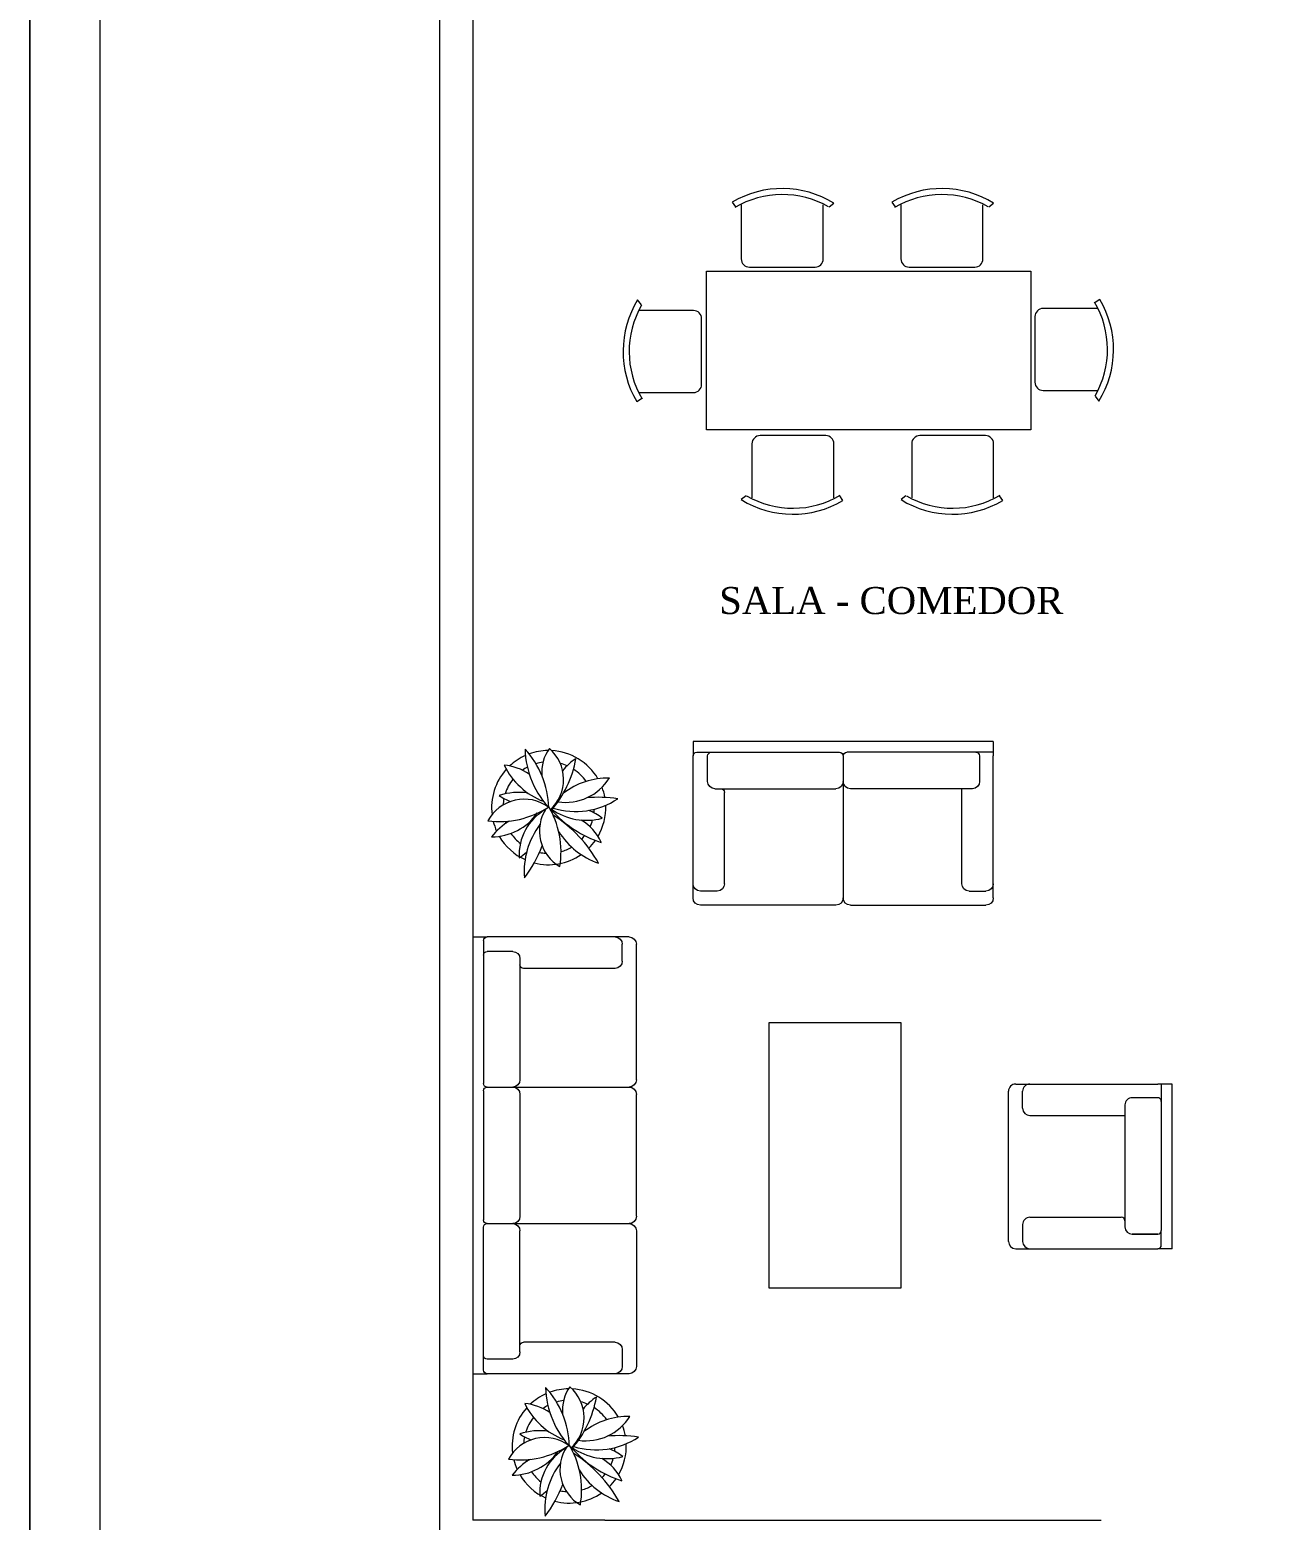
# Model space of a CAD drawing. Header units: millimetres. Extents: x -59 to 123, y 54 to 155.
# Drawn here: x 78.83 to 84.43, y 139.64 to 146.4 of the extents above; entities that cross this region are included whole.
import ezdxf

# ---------------------------------------------------------------- set-up
doc = ezdxf.new("R2010")
doc.units = ezdxf.units.MM
doc.linetypes.add('CONTINUA', pattern=[0])
doc.layers.get('Defpoints').update_dxf_attribs({"lineweight": 0})
doc.layers.add('A-TEX 010', color=7, linetype='Continuous')
for name, color, linetype, lineweight in [('desague', 4, 'Continuous', 60), ('DET-CORTE', 86, 'Continuous', 50), ('mobiliario', 7, 'Continuous', 0), ('murobajo', 7, 'Continuous', 30), ('MUROS', 7, 'Continuous', 80)]:
    doc.layers.add(name, color=color, linetype=linetype, lineweight=lineweight)
doc.styles.add('ROMANS', font='ROMANS.SHX', dxfattribs={"width": 1.35, "height": 0.29})

# ---------------------------------------------------------------- blocks, each defined once
blk = doc.blocks.new('A$C5137030B')
at = {"layer": 'mobiliario'}
for p, q in [((0.5104, 2.1622), (0.5248, 2.1406)), ((0.5513, 2.1492), (0.5513, 1.9048)), ((0.923, 1.9048), (0.923, 2.1492)), ((0.9496, 2.1406), (0.9713, 2.1578)), ((0.3826, 0.3752), (0.3826, 1.8455)), ((0.3826, 1.8455), (1.1011, 1.8455)), ((0.5885, 1.8676), (0.8859, 1.8676)), ((1.1011, 1.8455), (1.1011, 0.3752)), ((1.4148, 1.7289), (1.3932, 1.7145)), ((0.0832, 1.6661), (0.066, 1.6878)), ((0.3191, 1.6395), (0.0746, 1.6395)), ((1.1202, 1.6508), (1.1202, 1.3534)), ((1.4018, 1.688), (1.1573, 1.688)), ((0.3562, 1.3049), (0.3562, 1.6023)), ((1.1573, 1.3163), (1.4018, 1.3163)), ((1.3932, 1.2897), (1.4104, 1.268)), ((0.0616, 1.2268), (0.0832, 1.2412)), ((0.0746, 1.2678), (0.3191, 1.2678)), ((0.0832, 0.9419), (0.066, 0.9636)), ((1.4018, 0.9638), (1.1573, 0.9638)), ((1.4148, 1.0047), (1.3932, 0.9903)), ((0.3191, 0.9153), (0.0746, 0.9153)), ((1.1202, 0.9266), (1.1202, 0.6292)), ((0.3562, 0.5807), (0.3562, 0.8781)), ((0.0746, 0.5436), (0.3191, 0.5436)), ((1.1573, 0.5921), (1.4018, 0.5921)), ((1.3932, 0.5655), (1.4104, 0.5438)), ((0.0616, 0.5026), (0.0832, 0.5171)), ((1.1011, 0.3752), (0.3826, 0.3752)), ((0.8956, 0.3562), (0.5983, 0.3562)), ((0.5611, 0.3191), (0.5611, 0.0746)), ((0.9328, 0.0746), (0.9328, 0.3191)), ((0.5345, 0.0832), (0.5128, 0.066)), ((0.9738, 0.0616), (0.9593, 0.0832))]:
    blk.add_line(p, q, dxfattribs=at)
for centre, radius, start, end in [((0.7372, 1.7756), 0.4482, 58.50539, 120.40187), ((0.7372, 1.7756), 0.421, 60.08166, 120.6821), ((0.5885, 1.9048), 0.0372, 180, 270), ((0.8859, 1.9048), 0.0372, 270, 0), ((1.0282, 1.5021), 0.421, 330.08166, 30.6821), ((1.0282, 1.5021), 0.4482, 328.50539, 30.40187), ((0.4482, 1.4536), 0.4482, 148.50539, 210.40187), ((0.4482, 1.4536), 0.421, 150.08166, 210.6821), ((0.3191, 1.6023), 0.0372, 0, 90), ((1.1573, 1.6508), 0.0372, 90, 180), ((1.1573, 1.3534), 0.0372, 180, 270), ((0.3191, 1.3049), 0.0372, 270, 0), ((0.4482, 0.7294), 0.4482, 148.50539, 210.40187), ((1.1573, 0.9266), 0.0372, 90, 180), ((1.0282, 0.7779), 0.421, 330.08166, 30.6821), ((1.0282, 0.7779), 0.4482, 328.50539, 30.40187), ((0.4482, 0.7294), 0.421, 150.08166, 210.6821), ((0.3191, 0.8781), 0.0372, 0, 90), ((1.1573, 0.6292), 0.0372, 180, 270), ((0.3191, 0.5807), 0.0372, 270, 0), ((0.5983, 0.3191), 0.0372, 90, 180), ((0.8956, 0.3191), 0.0372, 0, 90), ((0.747, 0.4482), 0.421, 240.08166, 300.6821), ((0.747, 0.4482), 0.4482, 238.50539, 300.40187)]:
    blk.add_arc(centre, radius, start, end, dxfattribs=at)
blk = doc.blocks.new('A$C1F100167')
at = {"layer": 'mobiliario'}
for p, q in [((0, 0.7095), (0, 0.066)), ((0.198, 0.7425), (0.033, 0.7425)), ((0.1097, 0.6786), (0.033, 0.6786)), ((0.6476, 0.7425), (0.198, 0.7425)), ((0.6806, 0.1815), (0.6806, 0.7095)), ((0.6806, 0.1815), (0.6806, 0.7095)), ((0.7136, 0.7425), (1.3282, 0.7425)), ((1.2515, 0.6786), (1.3282, 0.6786)), ((1.3612, 0.7095), (1.3612, 0.066)), ((0.1427, 0.6456), (0.1427, 0.231)), ((1.2185, 0.6456), (1.2185, 0.2145)), ((0.099, 0.2145), (0.6476, 0.2145)), ((1.2664, 0.2145), (0.7136, 0.2145)), ((0.066, 0.1815), (0.066, 0.066)), ((0.6806, 0.066), (0.6806, 0.1815)), ((0.6806, 0.066), (0.6806, 0.1815)), ((1.2994, 0.066), (1.2994, 0.1815)), ((0, 0), (0, 0.066)), ((1.3612, 0), (0, 0)), ((0.0165, 0.0495), (0.0825, 0.0495)), ((0.0825, 0.0495), (0.6641, 0.0495)), ((1.2829, 0.0495), (0.6971, 0.0495)), ((1.3612, 0.0495), (1.2829, 0.0495)), ((1.3612, 0), (1.3612, 0.066))]:
    blk.add_line(p, q, dxfattribs=at)
for centre, radius, start, end in [((0.033, 0.7095), 0.033, 90, 180), ((0.033, 0.6456), 0.033, 90, 180), ((0.1097, 0.6456), 0.033, 0, 90), ((0.6476, 0.7095), 0.033, 0, 90), ((0.7136, 0.7095), 0.033, 90, 180), ((1.2515, 0.6456), 0.033, 90, 180), ((1.3282, 0.7095), 0.033, 0, 90), ((1.3282, 0.6456), 0.033, 0, 90), ((0.099, 0.1815), 0.033, 90, 180), ((0.1262, 0.231), 0.0165, 270, 0), ((0.6476, 0.1815), 0.033, 0, 90), ((0.7136, 0.1815), 0.033, 90, 180), ((1.2664, 0.1815), 0.033, 0, 90), ((0.0165, 0.066), 0.0165, 180, 270), ((0.0825, 0.066), 0.0165, 180, 270), ((0.6641, 0.066), 0.0165, 270, 0), ((0.6971, 0.066), 0.0165, 180, 270), ((1.2829, 0.066), 0.0165, 270, 0)]:
    blk.add_arc(centre, radius, start, end, dxfattribs=at)
blk = doc.blocks.new('juy')
at = {"layer": 'mobiliario'}
for p, q in [((290.0067, 88.1042), (290.0067, 88.0382)), ((290.0067, 88.1042), (291.9867, 88.1042)), ((291.9867, 88.1042), (291.9867, 88.0382)), ((290.0067, 87.3947), (290.0067, 88.0382)), ((290.0232, 88.0547), (290.0892, 88.0547)), ((290.0727, 87.9227), (290.0727, 88.0382)), ((290.0892, 88.0547), (290.6708, 88.0547)), ((290.6873, 88.0382), (290.6873, 87.9227)), ((290.7038, 88.0547), (291.2896, 88.0547)), ((291.3061, 88.0382), (291.3061, 87.9227)), ((291.3061, 88.0382), (291.3061, 87.9227)), ((291.9042, 88.0547), (291.3226, 88.0547)), ((291.9702, 88.0547), (291.9042, 88.0547)), ((291.9207, 87.9227), (291.9207, 88.0382)), ((291.9867, 87.3947), (291.9867, 88.0382)), ((290.6873, 87.9227), (290.6873, 87.3947)), ((290.6873, 87.9227), (290.6873, 87.3947)), ((291.3061, 87.9227), (291.3061, 87.3947)), ((291.3061, 87.9227), (291.3061, 87.3947)), ((290.1057, 87.8897), (290.6543, 87.8897)), ((290.1494, 87.4586), (290.1494, 87.8732)), ((290.7203, 87.8897), (291.2731, 87.8897)), ((291.8877, 87.8897), (291.3391, 87.8897)), ((291.844, 87.4586), (291.844, 87.8732)), ((290.1164, 87.4256), (290.0397, 87.4256)), ((290.6543, 87.3617), (290.0397, 87.3617)), ((291.2731, 87.3617), (290.7203, 87.3617)), ((291.3391, 87.3617), (291.7887, 87.3617)), ((291.7887, 87.3617), (291.9537, 87.3617)), ((291.877, 87.4256), (291.9537, 87.4256))]:
    blk.add_line(p, q, dxfattribs=at)
for centre, radius, start, end in [((290.0232, 88.0382), 0.0165, 90, 180), ((290.0892, 88.0382), 0.0165, 90, 180), ((290.6708, 88.0382), 0.0165, 0, 90), ((290.7038, 88.0382), 0.0165, 90, 180), ((291.2896, 88.0382), 0.0165, 0, 90), ((291.3226, 88.0382), 0.0165, 90, 180), ((291.9042, 88.0382), 0.0165, 0, 90), ((291.9702, 88.0382), 0.0165, 0, 90), ((290.1057, 87.9227), 0.033, 180, 270), ((290.6543, 87.9227), 0.033, 270, 0), ((290.7203, 87.9227), 0.033, 180, 270), ((291.2731, 87.9227), 0.033, 270, 0), ((291.3391, 87.9227), 0.033, 180, 270), ((291.8877, 87.9227), 0.033, 270, 0), ((290.1329, 87.8732), 0.0165, 0, 90), ((291.8605, 87.8732), 0.0165, 90, 180), ((290.0397, 87.4586), 0.033, 180, 270), ((290.1164, 87.4586), 0.033, 270, 0), ((291.877, 87.4586), 0.033, 180, 270), ((291.9537, 87.4586), 0.033, 270, 0), ((290.0397, 87.3947), 0.033, 180, 270), ((290.6543, 87.3947), 0.033, 270, 0), ((290.7203, 87.3947), 0.033, 180, 270), ((291.2731, 87.3947), 0.033, 270, 0), ((291.3391, 87.3947), 0.033, 180, 270), ((291.9537, 87.3947), 0.033, 270, 0)]:
    blk.add_arc(centre, radius, start, end, dxfattribs=at)
blk = doc.blocks.new('A$C35FC679C')
at = {"layer": 'mobiliario'}
for centre, major_axis, start_param, end_param in [((0.2754, 0.3182), (-0.1831, 0.1831), -0.365862, -0.03183), ((0.5757, 0.594), (0.2883, 0.2883), 2.381853, 3.132124), ((-0.1321, 0.3078), (-0.2883, 0.2883), 3.952649, 4.669739), ((0.2754, 0.3182), (0.1831, 0.1831), 0.797223, 1.134269), ((0.4303, 0.4786), (-0.1317, 0.1317), 0.167501, 0.86755), ((0.1567, 0.4456), (-0.1317, 0.1317), 3.094325, 4.784748), ((0.2754, 0.3182), (0.1831, 0.1831), 6.02824, 7.016873), ((0.2754, 0.3182), (-0.1831, 0.1831), 0.051086, 0.909468), ((0.3704, 0.6548), (0.2335, 0.2335), 2.807945, 3.559162), ((0.0529, 0.2762), (-0.1664, 0.1664), -1.394739, -0.871978), ((0.2754, 0.3182), (0.1465, 0.1465), 1.271239, 1.398804), ((0.2754, 0.3182), (0.1465, 0.1465), 0.909973, 1.067965), ((-0.0912, 0.6299), (0.3526, 0.3526), 4.785521, 5.315946), ((0.2754, 0.3182), (-0.1465, 0.1465), -1.199158, -1.042094), ((0.5182, 0.3467), (0.1604, 0.1604), 1.337852, 1.698718), ((0.2754, 0.3182), (-0.1465, 0.1465), 4.538164, 4.923401), ((0.2754, 0.3182), (0.1465, 0.1465), 1.683254, 2.05202), ((0.3511, 0.5769), (-0.1664, 0.1664), 2.21188, 3.369461), ((0.5445, 0.1222), (0.2335, 0.2335), 0.766198, 1.445373), ((0.2754, 0.3182), (0.1831, 0.1831), 5.676028, 5.861613), ((0.1641, 0.1703), (-0.1317, 0.1317), -1.418119, 0.293643), ((0.1396, 0.1136), (-0.1936, 0.1936), -0.937031, -0.455009), ((0.1911, 0.5796), (0.1768, 0.1768), 3.331376, 3.563389), ((0.2754, 0.3182), (-0.1465, 0.1465), 0.584922, 0.72824), ((0.397, 0.6472), (0.2452, 0.2452), 3.630658, 4.513959), ((0.5017, -0.2318), (-0.4219, 0.4219), -0.932448, -0.695335), ((0.0524, 0.6625), (0.2883, 0.2883), 3.797997, 4.502305), ((0.0181, 0.436), (0.1768, 0.1768), 3.921465, 4.892716), ((0.3767, 0.1042), (-0.1664, 0.1664), -0.270571, 0.843169), ((0.4196, 0.2118), (0.1317, 0.1317), 1.775543, 3.400298), ((-0.0763, 0.1173), (-0.2883, 0.2883), 3.763059, 4.467367), ((0.4471, 0.5344), (0.1936, 0.1936), 3.309542, 4.190301), ((0.663, 0.6365), (0.3526, 0.3526), 3.077982, 3.622898), ((-0.0214, -0.2218), (0.4219, 0.4219), 6.001395, 6.507374), ((0.3645, 0.073), (0.1768, 0.1768), 0.122703, 0.408865), ((0.2754, 0.3182), (0.1465, 0.1465), 5.381139, 5.463081), ((0.2754, 0.3182), (0.1831, 0.1831), 4.969783, 5.537943), ((0.2347, 0.0202), (-0.1936, 0.1936), -0.261765, 0.135081), ((0.2754, 0.3182), (0.1831, 0.1831), 2.599723, 2.77898), ((0.2754, 0.3182), (-0.1465, 0.1465), 1.092541, 1.137504), ((0.5113, 0.0304), (-0.2452, 0.2452), 0.133267, 0.873255), ((0.6145, 0.3938), (0.2452, 0.2452), 2.917221, 3.59382), ((0.3076, 0.0663), (0.1604, 0.1604), 5.927989, 6.537035), ((0.2754, 0.3182), (-0.1465, 0.1465), 3.492902, 3.652356), ((0.2754, 0.3182), (-0.1831, 0.1831), 1.311404, 1.930218), ((0.2754, 0.3182), (-0.1465, 0.1465), 1.385002, 1.687797), ((-0.3105, 0.3592), (0.4219, 0.4219), 4.851626, 5.129163), ((0.2754, 0.3182), (-0.1465, 0.1465), 2.629977, 2.881634), ((0.2754, 0.3182), (0.1465, 0.1465), 4.730852, 4.837244), ((0.2754, 0.3182), (0.1831, 0.1831), 4.706544, 4.887542), ((-0.0437, 0.3639), (0.2335, 0.2335), 4.523092, 4.652415), ((0.2754, 0.3182), (0.1831, 0.1831), 3.671632, 4.53098), ((0.2754, 0.3182), (0.1465, 0.1465), 3.725409, 3.865505)]:
    blk.add_ellipse(centre, major_axis=major_axis, ratio=1, start_param=start_param, end_param=end_param, dxfattribs=at)
blk = doc.blocks.new('A$C22363C2C')
at = {"layer": 'mobiliario'}
for p, q in [((0, 0.7466), (0.066, 0.7466)), ((0.7095, 0.7466), (0.066, 0.7466)), ((0.0495, 0.7301), (0.0495, 0.6641)), ((0.066, 0.6806), (0.1815, 0.6806)), ((0.066, 0.6806), (0.1815, 0.6806)), ((0.1815, 0.6806), (0.066, 0.6806)), ((0.6786, 0.6369), (0.6786, 0.7136)), ((0.7425, 0.7136), (0.7425, 0.033)), ((0.0495, 0.0784), (0.0495, 0.6641)), ((0.2145, 0.0949), (0.2145, 0.6476)), ((0.6456, 0.6039), (0.231, 0.6039)), ((0.6456, 0.1427), (0.2145, 0.1427)), ((0.0495, 0), (0.0495, 0.0784)), ((0.6786, 0.1097), (0.6786, 0.033)), ((0.066, 0.0619), (0.1815, 0.0619)), ((0, 0), (0.066, 0)), ((0.7095, 0), (0.066, 0))]:
    blk.add_line(p, q, dxfattribs=at)
blk.add_lwpolyline([(0, 0.7466), (0, 0)], dxfattribs=at)
for centre, radius, start, end in [((0.066, 0.7301), 0.0165, 90, 180), ((0.6456, 0.7136), 0.033, 0, 90), ((0.7095, 0.7136), 0.033, 0, 90), ((0.066, 0.6641), 0.0165, 90, 180), ((0.066, 0.6641), 0.0165, 90, 180), ((0.1815, 0.6476), 0.033, 0, 90), ((0.1815, 0.6476), 0.033, 0, 90), ((0.231, 0.6204), 0.0165, 180, 270), ((0.6456, 0.6369), 0.033, 270, 0), ((0.6456, 0.1097), 0.033, 0, 90), ((0.066, 0.0784), 0.0165, 180, 270), ((0.1815, 0.0949), 0.033, 270, 0), ((0.6456, 0.033), 0.033, 270, 0), ((0.7095, 0.033), 0.033, 270, 0)]:
    blk.add_arc(centre, radius, start, end, dxfattribs=at)
blk = doc.blocks.new('A$C430C04D8')
at = {"layer": 'mobiliario', "lineweight": 0}
blk.add_lwpolyline([(1.4925, 7.4039), (1.4925, 6.2039), (2.0925, 6.2039), (2.0925, 7.4039)], close=True, dxfattribs=at)
at = {"layer": 'murobajo', "lineweight": 0}
blk.add_line((0.75, 5.15), (3, 5.15), dxfattribs=at)
at = {"layer": 'MUROS', "lineweight": 0}
for p, q in [((0, 19), (0, 3.575)), ((0.15, 11.95), (0.15, 5.15)), ((0.75, 5.15), (0.15, 5.15))]:
    blk.add_line(p, q, dxfattribs=at)
at = {"layer": 'mobiliario', "lineweight": 0}
for name, p, rotation in [('A$C5137030B', (3.0559, 9.7103), 90), ('A$C22363C2C', (3.3221, 7.1271), 180)]:
    blk.add_blockref(name, p, dxfattribs=dict(at, rotation=rotation))
for p in [(0.2192, 8.0621), (0.3125, 5.1683)]:
    blk.add_blockref('A$C35FC679C', p, dxfattribs=at)
at = {"layer": 'mobiliario', "lineweight": 0, "xscale": -1}
for name, p, rotation in [('A$C1F100167', (1.1493, 8.6805), 180), ('juy', (88.2542, 297.8006), 90)]:
    blk.add_blockref(name, p, dxfattribs=dict(at, rotation=rotation))
at = {"layer": 'A-TEX 010', "lineweight": 0, "insert": (2.0482, 9.3803), "char_height": 0.1224, "attachment_point": 2, "style": 'ROMANS'}
blk.add_mtext('{\\fTimes New Roman|b0|i0|c0|p18;SALA - COMEDOR}', dxfattribs=at)

msp = doc.modelspace()

# ---------------------------------------------------------------- linework, layer by layer
at = {"layer": 'Defpoints', "lineweight": 5, "ltscale": 0.5}
for points in [[(34.5836, 124.7036), (78.8336, 124.7036), (78.8336, 154.4862), (34.5836, 154.4862)], [(78.8336, 124.7036), (123.0836, 124.7036), (123.0836, 154.4862), (78.8336, 154.4862)]]:
    msp.add_lwpolyline(points, close=True, dxfattribs=at)
at = {"layer": 'DET-CORTE', "lineweight": 5, "ltscale": 0.5}
msp.add_lwpolyline([(79.1516, 125.0215), (122.7657, 125.0215), (122.7657, 154.1682), (79.1516, 154.1682)], close=True, dxfattribs=at)

# ---------------------------------------------------------------- block references
at = {"layer": 'desague', "linetype": 'CONTINUA', "lineweight": 5}
msp.add_blockref('A$C430C04D8', (80.6919, 134.4896), dxfattribs=at)

doc.saveas('drawing.dxf')
